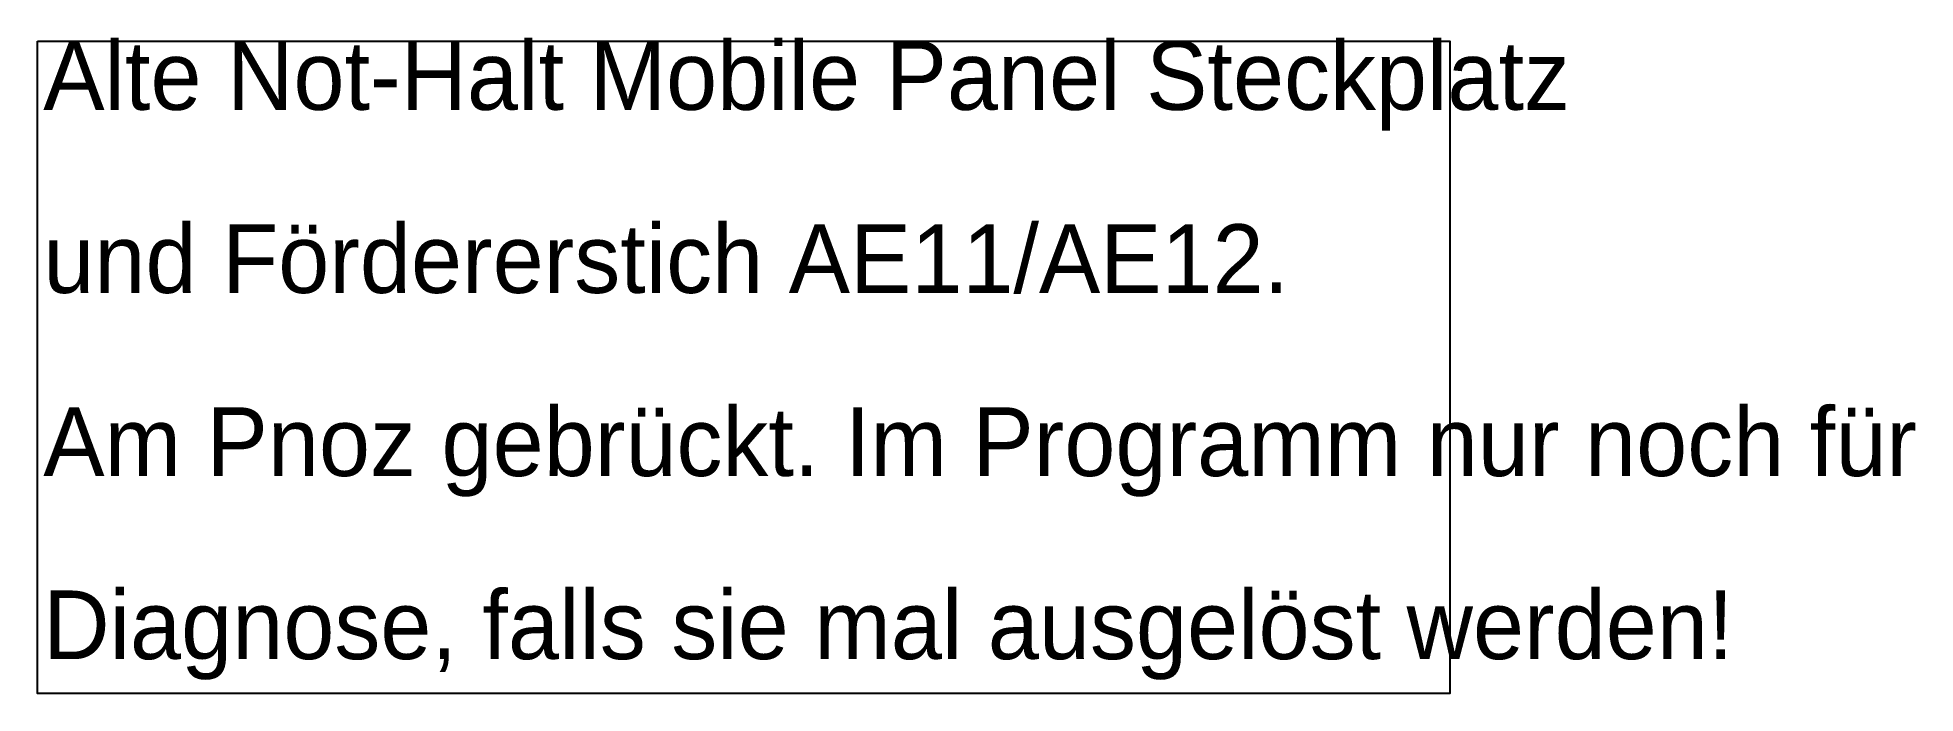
# Model space of a CAD drawing. Extents: x 765 to 1093, y 307 to 422.
import ezdxf

# ---------------------------------------------------------------- set-up
doc = ezdxf.new("R2010")
doc.units = 0

msp = doc.modelspace()

# ---------------------------------------------------------------- linework, layer by layer
at = {"color": 0, "true_color": 0x000000}
msp.add_lwpolyline([(765, 421), (1011.6875, 421), (1011.6875, 307), (765, 307)], close=True, dxfattribs=at)

# ---------------------------------------------------------------- texts
for s, p in [('Alte Not-Halt Mobile Panel Steckplatz', (766, 409)), ('und Fördererstich AE11/AE12.', (766, 377)), ('Am Pnoz gebrückt. Im Programm nur noch für', (766, 345)), ('Diagnose, falls sie mal ausgelöst werden!', (766, 313))]:
    msp.add_text(s, height=12, dxfattribs=at).set_placement(p)

doc.saveas('drawing.dxf')
